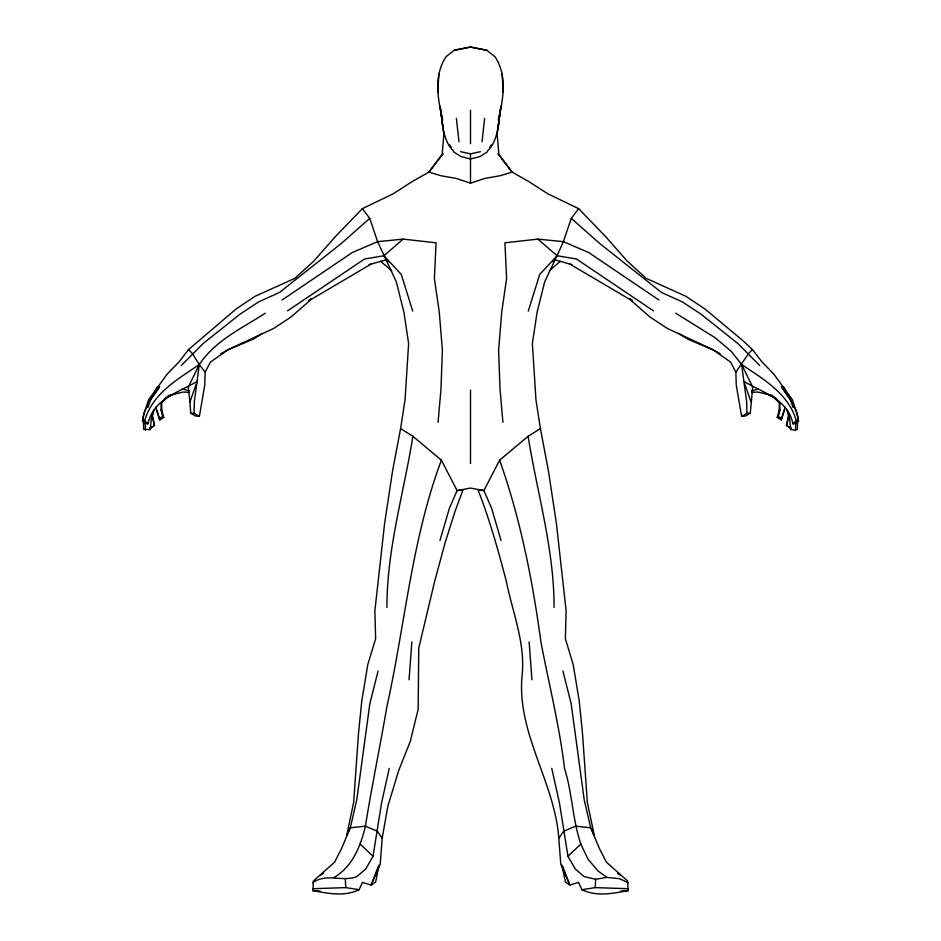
<?xml version="1.0" encoding="UTF-8"?>
<svg xmlns="http://www.w3.org/2000/svg" width="941" height="941" viewBox="0 0 941 941"><rect width="100%" height="100%" fill="white"/><g stroke="black" fill="none" stroke-linecap="round" stroke-linejoin="round"><path stroke-width="1.41" d="M379 865.226L375.624 882.035L371.154 885.081L362.426 882.411L359.086 889.692C344.394 896.891 328.174 893.409 312.894 890.657L313.388 880.976L334.62 862.156L341.477 848.723L350.299 827.786L356.78 799.779L369.848 703.68L378.07 671.039M156.782 409.888L159.805 419.909L163.781 417.392L162.664 416.769L161.064 410.041L161.134 402.666L166.016 397.478L176.567 393.044M784.218 409.888L781.195 419.909L777.219 417.392L779.183 410.382L779.348 402.971L772.114 395.632M371.213 264.033L311.048 299.509L291.028 316.999L273.678 328.444L228.428 349.464L210.443 362.073L205.138 372.13L204.75 385.14L199.41 416.263L194.034 413.464L194.34 401.548L199.28 364.59C215.066 340.595 241.884 328.303 265.28 313.212M787.546 411.217L789.746 419.215L790.652 429.684L795.568 430.061L795.78 421.345M562 865.226L565.376 882.035L569.846 885.081L578.574 882.411L581.914 889.692C596.606 896.891 612.826 893.409 628.106 890.657L627.612 880.976L606.38 862.156L599.523 848.723L590.701 827.786L584.22 799.779L571.152 703.68L562.93 671.039M386.939 607.427C386.798 549.344 403.795 493.249 412.887 436.283L400.584 428.602L405.042 399.901L408.617 343.641L403.936 312.294L396.302 281.829L377.612 241.661L369.731 218.371L362.356 208.667L335.184 236.803L313.8 261.127L294.768 278.395L255.176 296.262L236.179 308.883L188.576 349.534L179.213 361.673L167.239 374.048L148.572 399.725L143.244 416.098L143.655 429.414L150.348 429.684L151.254 419.215L153.454 411.217M156.429 406.7L156.3 409.441L159.805 419.909M581.914 889.692L595.253 887.61L595.665 879.282L606.722 877.377L619.46 878.682L628.165 882.705M498.295 119.989C503.27 99.346 507.493 75.621 495.001 56.742L486.826 50.261L470.5 47.062L454.174 50.261L445.999 56.742C433.53 75.645 437.741 99.405 442.705 119.989M437.824 92.089L438.859 73.868M569.787 264.033L629.952 299.509L649.972 316.999L667.322 328.444L712.572 349.464L730.557 362.073L735.862 372.13L736.25 385.14L741.59 416.263L745.672 415.981L750.295 413.193L752.718 387.104L741.72 364.59L731.322 351.405L715.054 337.678L675.72 313.212M409.053 679.802L411.864 641.868M439.929 540.569L449.504 507.893L457.126 490.579L463.078 489.779L455.103 511.139L445.175 542.557L434.836 580.656L418.745 648.102L418.157 709.232L410.358 741.12L398.772 770.35L387.857 806.178L382.187 838.243L380.223 864.214L371.154 885.081L378.27 866.485M438.071 422.333L440.964 389.303L442.388 350.17L439.271 312.083L434.389 278.383L436.083 242.802L403.136 239.12L377.612 241.661L352.157 252.6L282.135 299.991M482.027 141.785L484.603 118.401M497.965 129.282L500.941 106.192C498.318 120.883 499.13 137.033 489.261 149.325M499.589 114.484L497.142 134.434L498.883 154.406L512.069 172.109L528.395 181.319L547.756 193.752L578.644 208.667L605.816 236.803L627.2 261.127L646.232 278.395L685.824 296.262L704.821 308.883L742.72 340.501L752.424 349.534L761.787 361.673L773.761 374.048L792.428 399.725L797.756 416.098L797.345 429.414L795.568 430.061M312.835 882.705C326.28 872.73 342.583 882.364 356.898 876.565L365.731 869.002L373.048 856.251L381.505 803.167L389.256 768.327M400.584 428.602L392.538 471.1L384.575 523.667L374.883 610.733L375.635 638.727L367.813 664.522L361.767 700.951L358.486 733.58L353.651 802.438L346.794 834.949L350.299 827.786L365.39 826.186L377.388 831.268L382.187 838.243M791.322 428.026L786.511 425.614L788.546 415.169L786.841 409.688M199.41 416.263L195.328 415.981L190.705 413.193L189.953 401.948L197.163 381.305C178.437 392.703 153.23 398.913 148.019 423.779L145.185 423.709L142.42 420.909L144.526 411.523L151.713 397.961L159.652 386.692L150.031 400.466L147.984 407.347M777.219 417.392L778.336 416.769L779.936 410.041L779.866 402.666L774.984 397.478L764.433 393.044M789.005 415.781L786.511 425.614M781.195 419.909L784.7 409.441L784.571 406.7M334.278 877.377C352.487 866.532 360.756 845.912 365.39 826.186C371.766 786.394 379.999 746.989 386.786 707.22C405.065 624.918 411.629 539.64 441.388 460.184L412.887 436.283M149.678 428.026L154.489 425.614L152.454 415.169L154.159 409.688M528.266 311.118L539.722 274.443L557.048 255.729L563.388 241.661L571.269 218.371L578.644 208.667M148.019 423.779L144.667 420.874C152.077 393.938 177.649 379.164 199.28 364.59L205.138 372.13M653.489 310.871L576.48 259.022L557.048 255.729L544.698 281.829L537.064 312.294L532.383 343.641L535.958 399.901L540.416 428.602L528.113 436.283L499.612 460.184L483.874 490.579L491.496 507.893L501.071 540.569M154.324 392.703L157.653 386.48M488.438 149.737L487.015 152.136L480.075 156.524L470.5 159.005L460.925 156.524L453.985 152.136L452.562 149.737M489.849 147.337L491.273 144.938M562.73 866.485L569.846 885.081L560.777 864.214L558.813 838.243L563.612 831.268L575.61 826.186L590.701 827.786L594.206 834.949L587.349 802.438L582.514 733.58L579.233 700.951L573.187 664.522L565.365 638.727L566.117 610.733L556.425 523.667L548.462 471.1L540.416 428.602M443.164 153.642L428.931 172.109L412.605 181.319L393.244 193.752L362.356 208.667M552.932 261.939L554.625 259.751L572.01 264.703M735.862 372.13L748.448 353.734L752.424 349.534M181.213 365.59L203.174 343.489L240.084 314.118L258.552 301.932L279.489 292.475L341.477 243.331L369.731 218.371M163.781 417.392L161.817 410.382L161.652 402.971L168.886 395.632M793.016 407.347L790.969 400.466L781.348 386.692L789.287 397.961L796.474 411.523L798.58 420.909L795.815 423.709L792.981 423.779C787.77 398.913 762.563 392.703 743.837 381.305L741.72 364.59C763.351 379.164 788.923 393.938 796.333 420.874L792.981 423.779M788.546 415.169L789.334 414.416M595.665 879.282L584.102 876.565L575.269 869.002L567.952 856.251L580.868 844.053C572.41 819.576 572.422 793.275 564.541 768.574C559.507 725.982 549.003 684.307 540.957 642.221C532.594 580.597 520.467 518.856 499.612 460.184M549.273 270.89L560.342 261.28M287.511 310.871L364.52 259.022L383.952 255.729L403.136 239.12M150.501 428.508L152.395 426.955M308.695 300.473L310.965 298.697M320.211 875.483L323.563 873.213M262.174 333.42L253.6 338.96L226.899 350.323L220.829 353.769M741.59 416.263L746.966 413.464L750.295 413.193M779.183 410.382L779.936 410.041M159.311 418.157L162.664 416.769M451.739 149.325C441.87 137.033 442.682 120.883 440.059 106.192L443.858 134.434L442.117 154.406L428.931 172.109L441.2 175.791L456.067 178.378L470.5 183.201L484.933 178.378L499.8 175.791L512.069 172.109L497.836 153.642M751.377 391.127L758.034 389.021M368.99 264.703L386.375 259.751L388.068 261.939M168.274 395.538L183.389 392.009L189.176 392.409M460.537 151.666L470.5 153.842L480.463 151.666M454.174 50.261L470.5 47.062L486.826 50.261M658.865 299.991L588.843 252.6L563.388 241.661L537.864 239.12L504.917 242.802L506.611 278.383L501.729 312.083L498.612 350.17L500.036 389.303L502.929 422.333M359.086 889.692L345.747 887.61L312.812 888.716M751.824 392.409L757.611 392.009L772.726 395.538M621.001 891.033L628.106 890.657M142.42 420.909L144.667 420.874M628.188 888.716L595.253 887.61M796.333 420.874L798.58 420.909M312.894 890.657L319.999 891.033M190.705 413.193L194.034 413.464M182.966 389.021L189.623 391.127M778.336 416.769L781.689 418.157M161.064 410.041L161.817 410.382M720.171 353.769L714.101 350.323L687.4 338.96L678.826 333.42M617.437 873.213L620.789 875.483M606.722 877.377L597.817 870.766L587.913 859.062L580.868 844.053M630.035 298.697L632.305 300.473M788.605 426.955L790.499 428.508M537.864 239.12L557.048 255.729M380.658 261.28L391.727 270.89M571.269 218.371L599.523 243.331L661.511 292.475L682.448 301.932L700.916 314.118L737.826 343.489L759.787 365.59M360.132 844.053L373.048 856.251M151.666 414.416L152.454 415.169M188.576 349.534L192.552 353.734L199.28 364.59L188.282 387.104L189.953 401.948M383.952 255.729L401.278 274.443L412.734 311.118M154.489 425.614L151.995 415.781M449.727 144.938L451.151 147.337M783.347 386.48L786.676 392.703M441.388 460.184L457.126 490.579L470.5 488.061L483.874 490.579L477.922 489.779C489.638 519.303 498.071 549.967 506.164 580.656C512.492 612.438 525.819 643.515 521.984 676.473C516.985 733.698 554.672 782.206 558.813 838.243M751.047 401.948L743.837 381.305L746.66 401.548L746.966 413.464M551.744 768.327L559.495 803.167L567.952 856.251M528.113 436.283C537.205 493.249 554.202 549.344 554.061 607.427M456.397 118.401L458.973 141.785M441.411 114.484L443.035 129.282M529.136 641.868L531.947 679.802M503.176 92.089L502.141 73.868M345.335 879.282L345.747 887.61M145.22 421.345L145.432 430.061M470.5 110.226L470.5 143.702M470.5 153.842L470.5 183.201M470.5 390.092L470.5 463.513"/></g></svg>
